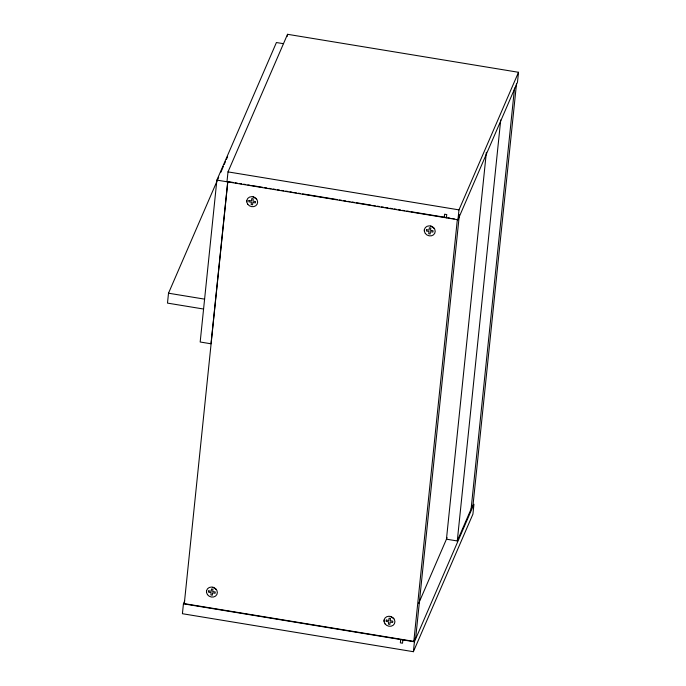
<?xml version="1.0" encoding="UTF-8"?>
<svg xmlns="http://www.w3.org/2000/svg" width="686" height="686" viewBox="0 0 686 686"><rect width="100%" height="100%" fill="white"/><g stroke="black" fill="none" stroke-linecap="round" stroke-linejoin="round"><path stroke-width="1.03" d="M206.486 592.155L206.529 590.843M246.763 201.761L246.814 200.449M384.049 621.353L384.091 620.05M424.325 230.959L424.368 229.656M218.688 177.245L168.507 293.205L167.487 303.101L203.579 309.034M283.301 43.664L276.415 42.532L216.879 180.109L200.175 342.005L210.996 343.789L227.701 181.893M184.714 600.876L183.436 603.817L182.416 613.713L413.392 651.7L472.928 514.114L473.949 504.227L414.413 641.804L413.392 651.7M226.98 181.773L228.001 171.886L287.537 34.3L518.513 72.287L517.493 82.183L457.956 219.76L216.879 180.109M287.34 36.281L287.537 34.3M400.693 639.549L400.358 642.851L402.519 643.202L402.862 639.909M444.245 217.505L444.579 214.212L446.749 214.564L446.406 217.865M233.103 182.45L227.838 181.584L184.294 603.637L413.821 641.384L457.365 219.331M457.956 219.76L458.977 209.873L518.513 72.287M459.363 214.727L415.81 636.78L413.821 641.384M486.365 152.301L446.449 539.179L457.279 540.962L473.091 504.416L516.532 83.435M457.279 540.962L500.711 119.981M471.102 509.021L514.534 88.04M220.815 172.332L223.362 166.432M224.219 164.469L225.488 161.519M226.346 159.555L227.615 156.605M418.597 603.551L447.092 537.704M228.001 171.886L458.977 209.873M235.204 182.802L237.313 183.145M239.423 183.488L241.523 183.839M243.633 184.182L245.734 184.525M247.843 184.877L249.944 185.22M252.054 185.572L262.584 187.304M264.685 187.647L266.794 187.99M268.903 188.341L271.004 188.684M273.114 189.027L275.215 189.379M277.324 189.722L279.425 190.073M281.534 190.416L283.644 190.759M285.745 191.111L287.854 191.454M289.955 191.806L292.065 192.149M294.165 192.492L296.275 192.843M298.384 193.186L300.485 193.538M302.595 193.881L337.341 199.592M339.441 199.943L341.551 200.286M343.652 200.629L345.761 200.981M347.871 201.324L349.971 201.675M352.081 202.018L354.182 202.361M356.291 202.713L371.032 205.14M373.133 205.483L375.242 205.826M377.351 206.177L379.452 206.52M381.562 206.863L383.663 207.215M385.772 207.558L387.873 207.909M389.982 208.252L392.092 208.595M394.193 208.947L396.302 209.29M398.403 209.642L400.513 209.985M402.613 210.328L404.723 210.679M406.832 211.022L408.933 211.365M411.043 211.717L445.789 217.428M447.889 217.779L449.999 218.122M452.1 218.465L454.209 218.817M168.507 293.205L204.6 299.139M183.436 603.817L414.413 641.804M430.637 226.003L434.178 228.309M253.074 196.805L256.615 199.103M390.36 616.397L393.901 618.703M212.797 587.199L216.339 589.497M208.724 590.886L208.587 592.207L211.117 592.618L210.876 594.933L212.326 595.174L212.566 592.858L215.095 593.279L215.233 591.958L212.703 591.538L212.934 589.223L211.494 588.982L211.254 591.298L208.724 590.886M249.001 200.492L248.864 201.813L251.393 202.224L251.162 204.539L252.602 204.78L252.842 202.464L255.381 202.885L255.509 201.564L252.98 201.144L253.22 198.829L251.771 198.588L251.53 200.904L249.001 200.492M386.278 620.084L386.141 621.405L388.679 621.825L388.439 624.14L389.888 624.38L390.128 622.065L392.658 622.476L392.795 621.156L390.257 620.744L390.497 618.429L389.056 618.189L388.816 620.504L386.278 620.084M426.563 229.69L426.426 231.01L428.956 231.431L428.716 233.746L430.165 233.986L430.405 231.671L432.935 232.082L433.072 230.762L430.542 230.35L430.782 228.035L429.333 227.795L429.093 230.11L426.563 229.69M425.32 233.472A5.539 4.939 23.4 0 0 434.718 233.343A5.539 4.939 23.4 0 0 429.213 225.848A5.539 4.939 23.4 0 0 425.32 233.472M385.043 623.866A5.539 4.939 23.4 0 0 394.433 623.737A5.539 4.939 23.4 0 0 388.936 616.242A5.539 4.939 23.4 0 0 385.043 623.866M247.757 204.265A5.539 4.939 23.4 0 0 257.156 204.145A5.539 4.939 23.4 0 0 251.651 196.65A5.539 4.939 23.4 0 0 247.757 204.265M207.481 594.659A5.539 4.939 23.4 0 0 216.87 594.539A5.539 4.939 23.4 0 0 211.374 587.045A5.539 4.939 23.4 0 0 207.481 594.659"/></g></svg>
